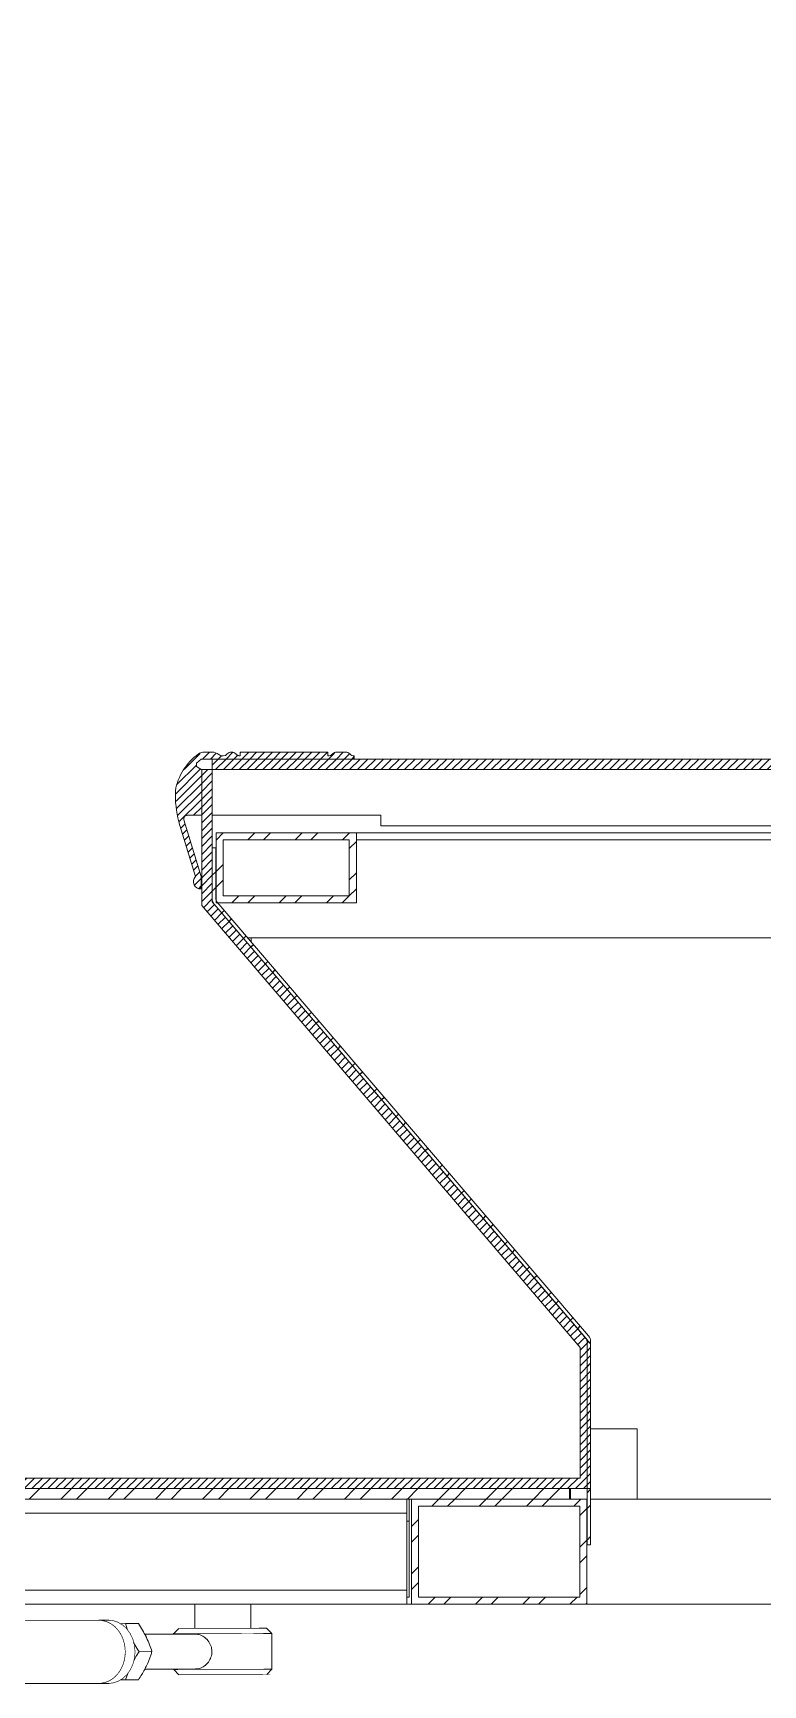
# Model space of a CAD drawing. Header units: millimetres. Extents: x -16985 to -606, y 2122 to 9380.
# Drawn here: x -2857.4 to -2649.4, y 4735.2 to 5206.2 of the extents above; entities that cross this region are included whole.
import ezdxf

# ---------------------------------------------------------------- set-up
doc = ezdxf.new("R2010")
doc.units = ezdxf.units.MM
doc.linetypes.add('K5LT32768', pattern=[0])
doc.linetypes.add('K5LT_THIN', pattern=[0])
pattern_1 = [(45, (0, 0), (-6.735191821062034, 6.735191821062035), []), (45, (4.490129947662354, 0), (-6.735191821062034, 6.735191821062035), [])]
pattern_2 = [(45, (0, 0), (-1.122531998274905, 1.122531998274905), [])]

msp = doc.modelspace()

# ---------------------------------------------------------------- hatches: boundary and pattern name
h = msp.add_hatch()
h.set_pattern_fill('ANSI31_ISO', style=0, pattern_type=0)
h.set_pattern_definition(pattern_2)
h.paths.add_polyline_path([(-2610.292537291497, 5170.109730082674), (-2558.22865133925, 5037.258351499513), (-2558.22865133925, 4999.186833974922), (-2806.376131812316, 4999.186833974922), (-2806.376131812316, 4996.186833974922), (-2555.22865133925, 4996.186833974921), (-2555.22865133925, 5037.82520738427), (-2607.292537291497, 5170.67658596743), (-2607.292537291497, 5206.186833974921), (-2610.292537291497, 5206.186833974921)])
h = msp.add_hatch()
h.set_pattern_fill('ANSI31_ISO', style=0, pattern_type=0)
h.set_pattern_definition(pattern_2)
h.paths.add_polyline_path([(-2799.686303767101, 5000.652051083069), (-2800.809308299775, 5001.15763627043), (-2800.942955324857, 5001.15763627043), (-2802.065959857531, 5000.652051083069), (-2803.474081472362, 5000.06494502975), (-2804.494012084439, 5000.465782856147), (-2806.410378265222, 5001.15763627043), (-2808.592332832392, 5001.157636270431), (-2810.350211792554, 5000.588656953481), (-2813.96608430751, 4996.992805216714), (-2816.298534429223, 4992.458010823697), (-2816.876131812316, 4990.156465131817), (-2816.876131812316, 4989.001509074246), (-2816.078798478983, 4982.130973465172), (-2815.565274491207, 4980.230357932563), (-2811.109588313729, 4965.656465131818), (-2811.727998590302, 4964.007444410761), (-2810.830767274063, 4962.491965419219), (-2809.50958831373, 4962.156465131817), (-2809.50958831373, 4965.656465131817), (-2814.464757557273, 4981.864093427094), (-2814.330757118677, 4982.725513117173), (-2813.571805398883, 4983.154456338381), (-2813.50845280131, 4983.156465131817), (-2809.376131812316, 4983.156465131817), (-2809.376131812316, 4996.156465131817), (-2810.876131812316, 4997.022490535601), (-2810.876131812316, 4998.014176478733), (-2809.50958831373, 4999.186833974922), (-2765.876131812316, 4999.186833974922), (-2765.876131812316, 5000.062201697814), (-2767.186303767101, 5000.652051083069), (-2768.309308299775, 5001.15763627043), (-2770.942955324857, 5001.15763627043), (-2772.06595985753, 5000.652051083069), (-2773.376131812316, 5000.062201697814), (-2773.376131812316, 5001.15763627043), (-2798.376131812316, 5001.15763627043), (-2798.376131812316, 5000.062201697814)])
h = msp.add_hatch()
h.set_pattern_fill('ANSI31_ISO', style=0, pattern_type=0)
h.set_pattern_definition(pattern_2)
h.paths.add_polyline_path([(-2698.542537291498, 4791.186833974923), (-2698.542537291498, 4832.479853326669), (-2806.376131812316, 4958.513891650919), (-2806.376131812316, 4996.186833974921), (-2809.376131812316, 4996.186833974921), (-2809.376131812316, 4957.405645826575), (-2701.542537291497, 4831.371607502326), (-2701.542537291497, 4794.186833974922), (-3007.56907081456, 4794.186833974922), (-3009.56907081456, 4793.186833974922), (-3019.702537291497, 4793.186833974922), (-3019.702537291497, 4790.186833974922), (-3009.56907081456, 4790.186833974922), (-3007.56907081456, 4791.186833974922)])
h = msp.add_hatch()
h.set_pattern_fill('ANSI32_ISO', style=0, pattern_type=0)
h.set_pattern_definition(pattern_1)
h.paths.add_polyline_path([(-2699.542537291497, 4775.186833974922), (-2698.542537291497, 4775.186833974922), (-2698.542537291498, 4833.131454628713), (-2699.118923869596, 4834.691721941535), (-2805.039906308426, 4958.490332377914), (-2805.376131812316, 4959.400488310393), (-2805.376131812316, 4973.8833069257), (-2806.376131812316, 4973.8833069257), (-2806.376131812316, 4959.400488310393), (-2805.799745234218, 4957.840220997572), (-2699.878762795388, 4834.041610561192), (-2699.542537291498, 4833.131454628713)])
h = msp.add_hatch()
h.set_pattern_fill('ANSI32_ISO', style=0, pattern_type=0)
h.set_pattern_definition(pattern_1)
h.paths.add_polyline_path([(-2765.292537291497, 4958.186833974923), (-2765.292537291497, 4978.186833974922), (-2805.292537291497, 4978.186833974922), (-2805.292537291497, 4958.186833974923)])
h.paths.add_polyline_path([(-2803.292537291497, 4976.186833974923), (-2767.292537291497, 4976.186833974923), (-2767.292537291498, 4960.186833974923), (-2803.292537291497, 4960.186833974923)])
h = msp.add_hatch()
h.set_pattern_fill('ANSI32_ISO', style=0, pattern_type=0)
h.set_pattern_definition(pattern_1)
h.paths.add_polyline_path([(-3007.56907081456, 4788.186833974922), (-2704.56907081456, 4788.186833974922), (-2704.56907081456, 4791.186833974922), (-3007.56907081456, 4791.186833974922)])
h = msp.add_hatch()
h.set_pattern_fill('ANSI32_ISO', style=0, pattern_type=0)
h.set_pattern_definition(pattern_1)
h.paths.add_polyline_path([(-2704.292537291497, 4791.186833974922), (-3007.292537291497, 4791.186833974922), (-3007.292537291497, 4788.186833974922), (-2704.292537291497, 4788.186833974922)])
h = msp.add_hatch()
h.set_pattern_fill('ANSI32_ISO', style=0, pattern_type=0)
h.set_pattern_definition(pattern_1)
h.paths.add_polyline_path([(-2699.569070814562, 4758.186833974924), (-2699.56907081456, 4788.186833974922), (-2749.56907081456, 4788.186833974922), (-2749.569070814562, 4758.186833974924)])
h.paths.add_polyline_path([(-2747.56907081456, 4786.186833974922), (-2701.56907081456, 4786.186833974922), (-2701.569070814562, 4760.186833974924), (-2747.569070814562, 4760.186833974924)])

# ---------------------------------------------------------------- linework, layer by layer
at = {"color": 7, "linetype": 'K5LT_THIN', "lineweight": 18}
for p, q in [((-2810.8761318123, 4998.0141764787), (-2809.5095883137, 4999.1868339749)), ((-2810.8761318123, 4997.0224905356), (-2810.8761318123, 4998.0141764787)), ((-2809.5095883137, 4999.1868339749), (-2765.8761318123, 4999.1868339749)), ((-2806.4103782652, 5001.1576362704), (-2808.5923328324, 5001.1576362704)), ((-2806.3761318123, 4999.1868339749), (-2806.3761318123, 4996.1868339749)), ((-2558.2286513393, 4999.1868339749), (-2806.3761318123, 4999.1868339749)), ((-2800.8093082998, 5001.1576362704), (-2800.9429553249, 5001.1576362704)), ((-2798.3761318123, 5001.1576362704), (-2798.3761318123, 5000.0622016978)), ((-2773.3761318123, 5001.1576362704), (-2798.3761318123, 5001.1576362704)), ((-2773.3761318123, 5000.0622016978), (-2773.3761318123, 5001.1576362704)), ((-2768.3093082998, 5001.1576362704), (-2770.9429553249, 5001.1576362704)), ((-2765.8761318123, 4999.1868339749), (-2765.8761318123, 5000.0622016978)), ((-2809.3761318123, 4996.1564651318), (-2810.8761318123, 4997.0224905356)), ((-2809.3761318123, 4957.4056458266), (-2809.3761318123, 4996.1868339749)), ((-2809.3761318123, 4996.1868339749), (-2806.3761318123, 4996.1868339749)), ((-2809.3761318123, 4983.1564651318), (-2809.3761318123, 4996.1564651318)), ((-2555.2286513393, 4996.1868339749), (-2806.3761318123, 4996.1868339749)), ((-2806.3761318123, 4958.5138916509), (-2806.3761318123, 4996.1868339749)), ((-2816.8761318123, 4990.1564651318), (-2816.8761318123, 4989.0015090742)), ((-2813.5084528013, 4983.1564651318), (-2809.3761318123, 4983.1564651318)), ((-2806.3761318123, 4983.1868339749), (-2758.2925372915, 4983.1868339749)), ((-2758.2925372915, 4983.1868339749), (-2758.2925372915, 4980.1868339749)), ((-2815.5652744912, 4980.2303579326), (-2811.1095883137, 4965.6564651318)), ((-2809.5095883137, 4965.6564651318), (-2814.4647575573, 4981.8640934271)), ((-2758.2925372915, 4980.1868339749), (-2615.2925372915, 4980.1868339749)), ((-2806.3761318123, 4959.4004883104), (-2806.3761318123, 4973.8833069257)), ((-2806.3761318123, 4973.8833069257), (-2805.3761318123, 4973.8833069257)), ((-2805.3761318123, 4959.4004883104), (-2805.3761318123, 4973.8833069257)), ((-2805.2925372915, 4978.1868339749), (-2805.2925372915, 4958.1868339749)), ((-2765.2925372915, 4978.1868339749), (-2805.2925372915, 4978.1868339749)), ((-2803.2925372915, 4976.1868339749), (-2803.2925372915, 4960.1868339749)), ((-2767.2925372915, 4976.1868339749), (-2803.2925372915, 4976.1868339749)), ((-2767.2925372915, 4960.1868339749), (-2767.2925372915, 4976.1868339749)), ((-2765.2925372915, 4958.1868339749), (-2765.2925372915, 4978.1868339749)), ((-2595.2925372915, 4978.1868339749), (-2765.2925372915, 4978.1868339749)), ((-2595.2925372915, 4976.1868339749), (-2765.2925372915, 4976.1868339749)), ((-2809.5095883137, 4962.1564651318), (-2809.5095883137, 4965.6564651318)), ((-2803.2925372915, 4960.1868339749), (-2767.2925372915, 4960.1868339749)), ((-2701.5425372915, 4831.3716075023), (-2809.3761318123, 4957.4056458266)), ((-2698.5425372915, 4832.4798533267), (-2806.3761318123, 4958.5138916509)), ((-2699.8787627954, 4834.0416105612), (-2805.7997452342, 4957.8402209976)), ((-2805.2925372915, 4958.1868339749), (-2765.2925372915, 4958.1868339749)), ((-2699.1189238696, 4834.6917219415), (-2805.0399063084, 4958.4903323779)), ((-2796.2243253455, 4948.1868339749), (-2445.2925372915, 4948.1868339749)), ((-2796.2243253455, 4948.1868339749), (-2795.2925372915, 4948.1868339749)), ((-2795.2925372915, 4948.1868339749), (-2795.2925372915, 4947.0977762297)), ((-2699.5425372915, 4833.1314546287), (-2699.5425372915, 4775.1868339749)), ((-2698.5425372915, 4833.1314546287), (-2698.5425372915, 4775.1868339749)), ((-2698.5425372915, 4791.1868339749), (-2698.5425372915, 4832.4798533267)), ((-2701.5425372915, 4794.1868339749), (-2701.5425372915, 4831.3716075023)), ((-2698.5425372915, 4808.1868339749), (-2685.2925372915, 4808.1868339749)), ((-2685.2925372915, 4808.1868339749), (-2685.2925372915, 4788.1868339749)), ((-2701.5425372915, 4794.1868339749), (-3007.5690708146, 4794.1868339749)), ((-3007.5690708146, 4791.1868339749), (-2698.5425372915, 4791.1868339749)), ((-2704.5690708146, 4791.1868339749), (-3007.5690708146, 4791.1868339749)), ((-3007.2925372915, 4791.1868339749), (-2704.2925372915, 4791.1868339749)), ((-2704.5690708146, 4788.1868339749), (-2704.5690708146, 4791.1868339749)), ((-2704.2925372915, 4788.1868339749), (-2704.2925372915, 4791.1868339749)), ((-2704.5690708146, 4788.1868339749), (-3007.5690708146, 4788.1868339749)), ((-3007.2925372915, 4788.1868339749), (-2704.2925372915, 4788.1868339749)), ((-2750.8725372915, 4788.1868339749), (-2750.8725372915, 4784.1868339749)), ((-2750.2825372915, 4788.1868339749), (-2750.2825372915, 4781.8868339749)), ((-2699.5690708146, 4788.1868339749), (-2749.5690708146, 4788.1868339749)), ((-2749.5690708146, 4788.1868339749), (-2749.5690708146, 4758.1868339749)), ((-2747.5690708146, 4786.1868339749), (-2747.5690708146, 4760.1868339749)), ((-2701.5690708146, 4786.1868339749), (-2747.5690708146, 4786.1868339749)), ((-2701.5690708146, 4760.1868339749), (-2701.5690708146, 4786.1868339749)), ((-2699.5690708146, 4758.1868339749), (-2699.5690708146, 4788.1868339749)), ((-2699.5690708146, 4788.1868339749), (-2699.5425372915, 4788.1868339749)), ((-2698.5425372915, 4788.1868339749), (-2685.2925372915, 4788.1868339749)), ((-2698.5425372915, 4788.1868339749), (-2445.2925372915, 4788.1868339749)), ((-2750.8725372915, 4762.1868339749), (-2750.8725372915, 4784.1868339749)), ((-2750.2825372915, 4781.8868339749), (-2750.2825372915, 4760.1868339749)), ((-2698.5425372915, 4775.1868339749), (-2699.5425372915, 4775.1868339749)), ((-2750.8725372915, 4762.1868339749), (-2750.8725372915, 4758.1868339749)), ((-2750.8725372915, 4758.1868339749), (-2967.5690708146, 4758.1868339749)), ((-2811.3725372915, 4758.1868339749), (-2811.3725372915, 4751.3156332388)), ((-2795.3725372915, 4751.3688515413), (-2795.3725372915, 4758.1868339749)), ((-2750.2825372915, 4760.1868339749), (-2750.8725372915, 4760.1868339749)), ((-2750.8725372915, 4758.1868339749), (-2749.5690708146, 4758.1868339749)), ((-2749.5690708146, 4758.1868339749), (-2699.5690708146, 4758.1868339749)), ((-2747.5690708146, 4760.1868339749), (-2701.5690708146, 4760.1868339749)), ((-2699.5690708146, 4758.1868339749), (-2415.2925372915, 4758.1868339749)), ((-2838.6532091782, 4753.6491130867), (-3021.5308749945, 4753.1942668166)), ((-2835.8823354537, 4753.6560046969), (-2838.6532091782, 4753.6491130867)), ((-2831.0917585938, 4752.672574874), (-2832.6396718586, 4752.6670962321)), ((-2831.0917585938, 4752.672574874), (-2827.4281439135, 4752.681686875)), ((-2830.4732797478, 4750.8293248525), (-2831.0917585938, 4752.672574874)), ((-2811.1435854953, 4749.7175215887), (-2825.6243606401, 4749.6815055639)), ((-2817.389429556, 4749.7902212654), (-2817.3891359661, 4749.7019878967)), ((-2815.8944270246, 4751.2952077536), (-2817.38942738, 4749.7902256537)), ((-2789.3895867643, 4749.8833929968), (-2790.894569332, 4751.3783928813)), ((-2789.3556450271, 4739.6834466845), (-2789.3895845592, 4749.8833886231)), ((-2827.2204775147, 4744.686845115), (-2823.5568628343, 4744.695957116)), ((-2830.3946124317, 4738.5044429337), (-2831.0385201121, 4736.6726659507)), ((-2825.5792552877, 4739.6815868183), (-2811.1052308735, 4739.7175860531)), ((-2817.3558618981, 4739.7020397249), (-2817.3554900238, 4739.5902793268)), ((-2817.3554878187, 4739.590274953), (-2815.8505052511, 4738.0952750685)), ((-2790.8506475585, 4738.1784601963), (-2789.355647203, 4739.6834422961)), ((-3021.4861062279, 4735.1943224901), (-2838.6084404116, 4735.6491687602)), ((-2838.6084404116, 4735.6491687602), (-2835.8375666871, 4735.6560603703)), ((-2832.5237400976, 4736.662356062), (-2830.8235921356, 4736.6685381031)), ((-2832.5178719061, 4736.6674331265), (-2831.0385201121, 4736.6726659507)), ((-2831.0385201121, 4736.6726659507), (-2827.3749054317, 4736.6817779517))]:
    msp.add_line(p, q, dxfattribs=at)
at = {"color": 8, "linetype": 'K5LT32768', "lineweight": 15, "true_color": 0x808080}
for p, q in [((-2750.8725372915, 4784.1868339749), (-2967.5690708146, 4784.1868339749)), ((-2750.2825372915, 4781.8868339749), (-2750.8725372915, 4781.8868339749)), ((-2967.5690708146, 4762.1868339749), (-2750.8725372915, 4762.1868339749))]:
    msp.add_line(p, q, dxfattribs=at)
at = {"color": 7, "linetype": 'K5LT_THIN', "const_width": 0.18}
for points in [[(-2838.6532091782, 4753.6491130867), (-2837.5259983468, 4753.5495024241), (-2836.0570549697, 4753.0984885552), (-2834.6934820317, 4752.3015574016), (-2833.491104369, 4751.1913354182), (-2832.4991474645, 4749.8132752235), (-2831.7582221503, 4748.2237947638), (-2831.2986619958, 4746.4879675559), (-2831.1392814479, 4744.6768585696)], [(-2838.6084404116, 4735.6491687602), (-2838.2214761413, 4735.6621473996), (-2836.7240598217, 4735.9434439471), (-2835.304706684, 4736.5811527517), (-2834.0215252126, 4737.54916594), (-2832.9270490077, 4738.8078529384), (-2832.0660860537, 4740.3056829531), (-2831.473884275, 4741.9813346476), (-2831.1746884822, 4743.7662066444), (-2831.180747786, 4745.5872260743), (-2831.491814118, 4747.3698401879), (-2832.0951523858, 4749.041068554), (-2832.96606185, 4750.5324908869), (-2834.0688873747, 4751.783048181), (-2835.3584791535, 4752.7415424737), (-2836.7820411472, 4753.3687328962), (-2838.2812925607, 4753.6389421988), (-2838.6532091782, 4753.6491130867)], [(-2828.3684077234, 4744.6837501798), (-2828.5277882713, 4746.4948591661), (-2828.9873484258, 4748.230686374), (-2829.72827374, 4749.8201668337), (-2830.7202306445, 4751.1982270283), (-2831.9226083072, 4752.3084490117), (-2833.2861812452, 4753.1053801654), (-2834.7551246223, 4753.5563940342), (-2835.8823354537, 4753.6560046969)], [(-2791.7359951845, 4749.8799212827), (-2793.1314474316, 4749.8762675598), (-2794.7925780348, 4749.8715917759), (-2796.6763645839, 4749.8660150313), (-2798.7340179969, 4749.8596817608), (-2800.912246131, 4749.8527559928), (-2803.154634022, 4749.845417101), (-2805.4031050011, 4749.8378551589), (-2807.5994248513, 4749.8302660167), (-2809.6867100419, 4749.8228462294), (-2811.6109009831, 4749.8157879654), (-2813.32216214, 4749.8092740301), (-2814.7761727477, 4749.8034731311), (-2815.9352746952, 4749.7985355085), (-2816.7694478508, 4749.7945890441), (-2817.2570875681, 4749.7917359495), (-2817.389429556, 4749.7902212654)], [(-2815.8944270246, 4751.2952077536), (-2815.8941244278, 4751.295253673), (-2815.6995825934, 4751.297082024), (-2815.1510458839, 4751.3000528855), (-2814.2642947016, 4751.3040807911), (-2813.0648392635, 4751.3090498654), (-2811.5871857188, 4751.3148171572), (-2809.8738434695, 4751.3212167519), (-2807.9741022528, 4751.3280645449), (-2805.9426141645, 4751.3351635376), (-2803.8378214183, 4751.342309505), (-2801.7202750692, 4751.3492968705), (-2799.6508930704, 4751.3559246205), (-2797.6892077741, 4751.3620020865), (-2795.8916532949, 4751.367354431), (-2794.3099420021, 4751.3718276767), (-2792.98957685, 4751.3752931366)], [(-2831.1392814479, 4744.6768585696), (-2831.2866055648, 4742.8646148196), (-2831.7346028799, 4741.125429778), (-2832.4649323304, 4739.5305058847), (-2833.447694143, 4738.1451395113), (-2834.6426539334, 4737.0260477199), (-2836.0008899074, 4736.2190462599), (-2837.4667957248, 4735.7571738659), (-2838.6084404116, 4735.6491687602)], [(-2835.8375666871, 4735.6560603703), (-2834.6959220003, 4735.7640654761), (-2833.2300161829, 4736.2259378701), (-2831.8717802089, 4737.03293933), (-2830.6768204185, 4738.1520311214), (-2829.694058606, 4739.5373974949), (-2828.9637291554, 4741.1323213882), (-2828.5157318403, 4742.8715064298), (-2828.3684077234, 4744.6837501798)], [(-2817.3554878187, 4739.590274953), (-2817.2231480359, 4739.5917940109), (-2816.7355083187, 4739.5946471056), (-2815.901335163, 4739.5985935699), (-2814.7422332156, 4739.6035311925), (-2813.2882226079, 4739.6093320915), (-2811.5769614509, 4739.6158460268), (-2809.6527705098, 4739.6229042908), (-2807.5654853192, 4739.6303240781), (-2805.369165469, 4739.6379132203), (-2803.1206944898, 4739.6454751624), (-2800.8783065989, 4739.6528140542), (-2798.7000784647, 4739.6597398223), (-2796.6424250518, 4739.6660730927), (-2794.7586385027, 4739.6716498373), (-2793.0975078995, 4739.6763256212), (-2791.7020556523, 4739.6799793441)]]:
    msp.add_lwpolyline(points, dxfattribs=at)
for points in [[(-2792.9456551025, 4738.1753682749), (-2794.2660202546, 4738.171902815), (-2795.8477315474, 4738.1674295693), (-2797.6452860267, 4738.1620772248), (-2799.6069713229, 4738.1559997588), (-2801.6763533217, 4738.1493720088), (-2803.7938996708, 4738.1423846433), (-2805.898692417, 4738.1352386759), (-2807.9301805053, 4738.1281396832), (-2809.829921722, 4738.1212918902), (-2811.5432639713, 4738.1148922955), (-2813.020917516, 4738.1091250037), (-2814.2203729541, 4738.1041559294), (-2815.1071241364, 4738.1001280238), (-2815.655660846, 4738.0971571623), (-2815.8502026803, 4738.0953288113), (-2815.6851530251, 4738.0946955691), (-2815.1652600584, 4738.0952756529), (-2814.3054801543, 4738.0970523748), (-2813.1305476153, 4738.0999746216), (-2811.6742631112, 4738.1039583258), (-2809.9785212959, 4738.1088888833), (-2808.0921055739, 4738.114624451), (-2806.0692846909, 4738.121000027), (-2803.9682515209, 4738.1278321977), (-2801.8494489628, 4738.134924414), (-2799.7738311084, 4738.1420726456), (-2797.8011097045, 4738.149071251), (-2795.9880363539, 4738.1557188931), (-2794.3867698761, 4738.1618243312), (-2793.0433757921, 4738.1672119231), (-2791.9965011039, 4738.1717266776), (-2791.2762624901, 4738.1752387132), (-2790.9033799044, 4738.1776469953), (-2790.8885804998, 4738.1788822419), (-2791.2322900282, 4738.1789089172), (-2791.9246205924, 4738.1777262539)], [(-2794.1942456603, 4738.1707486672), (-2793.2529227247, 4738.1729114458), (-2792.6361466871, 4738.1739158723), (-2792.3637412369, 4738.1737296636), (-2792.4444617094, 4738.1723588047), (-2792.8757136822, 4738.169847356), (-2793.6436363621, 4738.1662760375), (-2794.7235480823, 4738.1617596345), (-2796.0807395915, 4738.1564433077), (-2797.671589638, 4738.1504979284), (-2799.4449669922, 4738.1441145858), (-2801.343873847, 4738.137498446), (-2803.3072777735, 4738.1308621569), (-2805.272073354, 4738.1244190146), (-2807.175110442, 4738.1183761068), (-2808.9552238596, 4738.1129276575), (-2810.5551992969, 4738.1082487845), (-2811.9236122269, 4738.1044898705), (-2813.0164807321, 4738.1017717301), (-2813.7986791195, 4738.1001817267), (-2814.2450668893, 4738.0997709642), (-2814.3412967713, 4738.1005526448), (-2814.084275858, 4738.1025016447), (-2813.482265013, 4738.1055553215), (-2812.5546133601, 4738.1096155274), (-2811.3311363868, 4738.1145517642), (-2809.8511576497, 4738.120205377), (-2808.1622448831, 4738.1263946542), (-2806.3186811329, 4738.1329206672), (-2804.3797200551, 4738.1395736647), (-2802.4076814539, 4738.1461398137), (-2800.4659482727, 4738.152408073), (-2798.6169294136, 4738.1581769754), (-2796.920053864, 4738.1632611038), (-2795.4298606004, 4738.16749705)]]:
    msp.add_lwpolyline(points, close=True, dxfattribs=at)
at = {"color": 7, "linetype": 'K5LT_THIN', "lineweight": 18}
for centre, radius, start, end in [((-2800.7680561517, 4987.3372220828), 16.35292734826553, 125.8708140901995, 170.0726162411002), ((-2808.5923328324, 4998.1576362704), 3, 90, 125.8708140902042), ((-2806.4103782652, 4998.1576362704), 3.000000000000294, 50.29844289670469, 90), ((-2803.3761318123, 5001.8122016978), 1.750000000000151, 230.2984428966977, 318.475273234895), ((-2800.9429553249, 4999.6576362704), 1.5, 90, 138.4752732348938), ((-2800.8093082998, 4999.6576362704), 1.500000000000083, 41.52472676510617, 90), ((-2798.3761318123, 5001.8122016978), 1.750000000000368, 221.524726765105, 270), ((-2773.3761318123, 5001.8122016978), 1.75, 270, 318.475273234895), ((-2770.9429553249, 4999.6576362704), 1.5, 90, 138.4752732348938), ((-2768.3093082998, 4999.6576362704), 1.500000000000083, 41.52472676510617, 90), ((-2765.8761318123, 5001.8122016978), 1.750000000000368, 221.524726765105, 270), ((-2786.8761318123, 4989.0015090742), 30.00000000000045, 180, 196.9999999999996), ((-2813.5084528013, 4982.1564651318), 1.000000000000909, 90, 197.0000000000804), ((-2809.697302823, 4964.1863670704), 2.03856288040308, 133.8509606146058, 275.2833820265978), ((-2803.9761318123, 4959.4004883104), 2.400000000000091, 180, 220.5500000000024), ((-2803.9761318123, 4959.4004883104), 1.400000000000091, 180, 220.5499999999967), ((-2700.9425372915, 4833.1314546287), 1.400000000000091, 0, 40.54999999999669), ((-2700.9425372915, 4833.1314546287), 2.400000000000091, 0, 40.55000000000947), ((-2791.4216533195, 4399.643583029), 351.7352047767749, 89.91414081149998, 90.25540718469999), ((-2789.9384565726, 4327.3842542207), 422.4994909242118, 89.92556663530002, 90.24376759949999), ((-2789.907102178, 4318.400186253), 421.2836169671068, 89.9250005213, 90.24411955630003)]:
    msp.add_arc(centre, radius, start, end, dxfattribs=at)
for points, knots in [([(-2825.096528239587, 4748.689806849542), (-2825.142879113435, 4748.784443686618), (-2825.493909303314, 4749.501159125406), (-2826.235493032544, 4750.852297571234), (-2827.028172372063, 4752.068176524763), (-2827.428143913454, 4752.681686874967)], [0, 0, 0, 0, 0.070085767774726, 0.5307822340229942, 1, 1, 1, 1]), ([(-2823.556862834315, 4744.695957115987), (-2823.760545103423, 4745.344691190774), (-2824.171644094907, 4746.654053684889), (-2824.786372113286, 4748.007125327445), (-2825.096528239587, 4748.689806849542)], [0, 0, 0, 0, 0.4954579634771061, 1, 1, 1, 1]), ([(-2811.147620745636, 4749.71750900501), (-2810.684819731487, 4749.667356628456), (-2809.759840546855, 4749.567119371075), (-2808.396794566315, 4748.768137741015), (-2807.25719002028, 4747.564266733054), (-2806.528544571541, 4746.005352758182), (-2806.379910726656, 4744.316647074285), (-2806.794168608673, 4742.726541366613), (-2807.675830970642, 4741.338717372762), (-2808.928099591953, 4740.29831760904), (-2810.16660709335, 4739.737835278613), (-2810.874207072041, 4739.773579735667), (-2811.105602271342, 4739.785268678592)], [0, 0, 0, 0, 0.1028465185672011, 0.2055546249428856, 0.3119044108323187, 0.4217927083315871, 0.5274670261168182, 0.6275351803370002, 0.7294311869200855, 0.8374818801847046, 0.9468542766290629, 1, 1, 1, 1]), ([(-2827.220477514702, 4744.686845114993), (-2827.652270646335, 4745.333152516131), (-2828.227934226739, 4746.194805018969), (-2828.697375254765, 4747.085927939415), (-2828.814698451285, 4747.308638318947)], [0, 0, 0, 0, 0.7500789459892422, 1, 1, 1, 1]), ([(-2827.220477514702, 4744.686845114993), (-2827.442262939602, 4744.35088816079), (-2828.004156949197, 4743.499740254501), (-2828.469405496998, 4742.615684848232), (-2828.751015591468, 4742.080575329562)], [0, 0, 0, 0, 0.3947104277891789, 1, 1, 1, 1]), ([(-2823.556862834315, 4744.695957115987), (-2823.657352786911, 4744.359703655357), (-2824.04752722982, 4743.054125303619), (-2824.634277241654, 4741.697257249539), (-2825.0699089987, 4740.689852387915)], [0, 0, 0, 0, 0.2575513451039274, 1, 1, 1, 1]), ([(-2825.0699089987, 4740.689852387915), (-2825.24937020965, 4740.325481200231), (-2825.917422186663, 4738.969093984237), (-2826.759233168596, 4737.647989428202), (-2827.374905431678, 4736.681777951711)], [0, 0, 0, 0, 0.2686336050554986, 1, 1, 1, 1]), ([(-2830.823592135633, 4736.66853810313), (-2830.73293954272, 4736.668874078141), (-2830.04639807626, 4736.671418525788), (-2828.831684181585, 4736.676017670455), (-2827.863455812509, 4736.679846163784), (-2827.374905431678, 4736.681777951711)], [0, 0, 0, 0, 0.0700857677745675, 0.5307822340228725, 1, 1, 1, 1])]:
    msp.add_open_spline(points, degree=3, knots=knots, dxfattribs=at)

doc.saveas('drawing.dxf')
